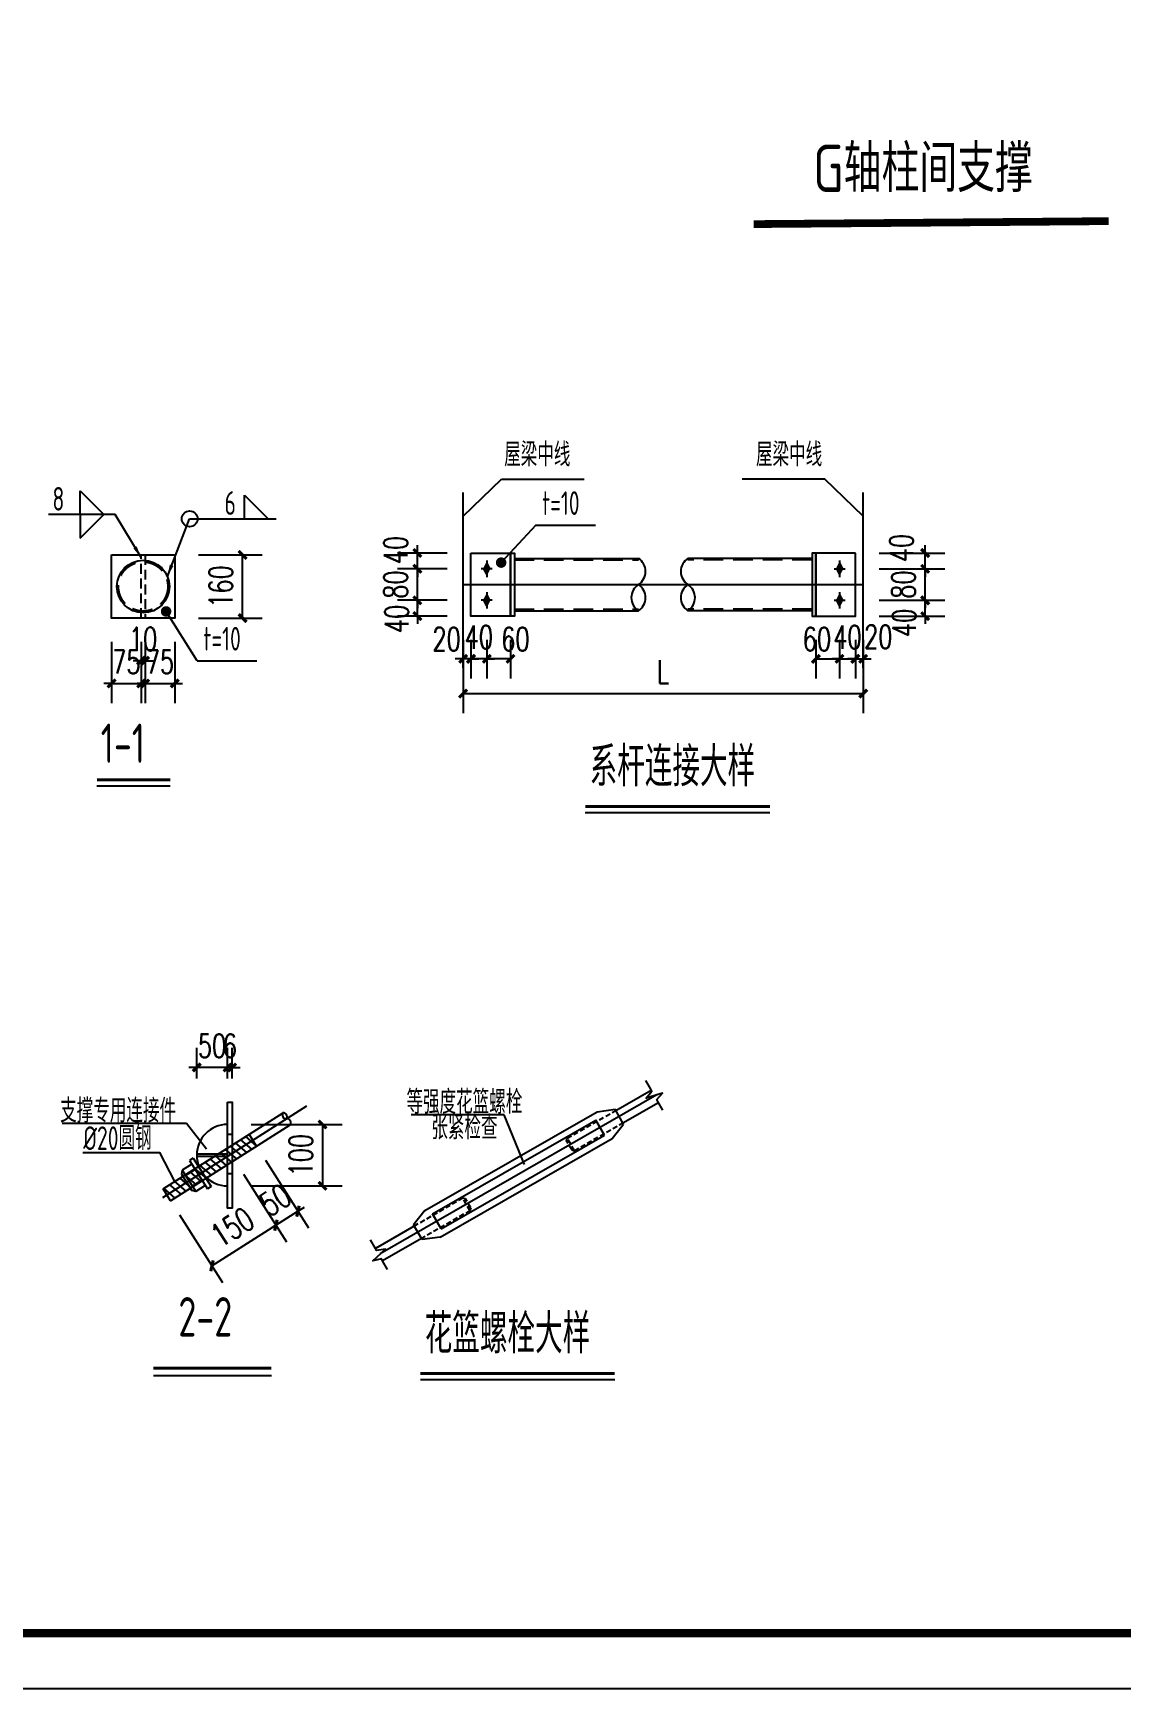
# Model space of a CAD drawing. Extents: x 180850 to 1399066, y 113487 to 334416.
# Drawn here: x 819865 to 847460, y 136382 to 178382 of the extents above; entities that cross this region are included whole.
import ezdxf
from ezdxf.enums import TextEntityAlignment as Align

# ---------------------------------------------------------------- set-up
doc = ezdxf.new("R2010")
doc.units = 0
doc.header["$LTSCALE"] = 1000
doc.linetypes.add('DASHED', pattern=[0.75, 0.5, -0.25])
doc.linetypes.add('HIDDEN2', pattern=[0.1875, 0.125, -0.0625])
for name, color, linetype in [('AXIS', 3, 'Continuous'), ('BOLT', 251, 'Continuous'), ('Boltx', 252, 'DASHED'), ('DIM_SYMB', 3, 'Continuous'), ('DOTE', 1, 'Continuous'), ('NUM', 7, 'Continuous'), ('PUB_TITLE', 4, 'Continuous'), ('PZ', 202, 'Continuous'), ('SC', 3, 'Continuous'), ('TEXT', 7, 'Continuous'), ('THIN', 7, 'Continuous'), ('WELD', 7, 'Continuous'), ('XG', 6, 'Continuous'), ('引出线', 3, 'Continuous')]:
    doc.layers.add(name, color=color, linetype=linetype)
doc.styles.add('_TCH_DIM_T3', font='SIMPLEX', dxfattribs={"width": 0.705882, "bigfont": 'GBCBIG'})
doc.styles.get("Standard").update_dxf_attribs({"font": 'gbenor.shx', "bigfont": 'gbcbig.shx'})
doc.styles.add('TSSD_Label', font='tssdeng.shx', dxfattribs={"width": 0.7, "bigfont": 'hztxt.shx'})
doc.styles.add('TSSD_Norm', font='tssdeng.shx', dxfattribs={"bigfont": 'hztxt.shx'})
doc.dimstyles.new('TCH-200-1', dxfattribs={"dimtxt": 595, "dimasz": 200, "dimexe": 500, "dimexo": 600, "dimgap": 252.5, "dimtad": 1, "dimdec": 0, "dimzin": 0, "dimdsep": 46, "dimtxsty": '_TCH_DIM_T3', "dimblk": 'ARCHTICK', "dimcen": 0.09, "dimclrd": 3, "dimclre": 3, "dimclrt": 7, "dimazin": 2, "dimtfac": 1, "dimtdec": 0, "dimtix": 1, "dimtmove": 2, "dimatfit": 3, "dimfxl": 1, "dimtolj": 1, "dimtzin": 0, "dimarcsym": 0})
doc.dimstyles.new('TSSD_LEADER_STYLE_300.0', dxfattribs={"dimtxt": 0.18, "dimasz": 300, "dimexe": 0.18, "dimexo": 0.0625, "dimgap": 0.09, "dimtad": 0, "dimtih": 1, "dimtoh": 1, "dimdec": 4, "dimzin": 0, "dimdsep": 46, "dimtxsty": 'Standard', "dimcen": 0.09, "dimadec": 0, "dimazin": 0, "dimtfac": 1, "dimtdec": 4, "dimtofl": 0, "dimtmove": 0, "dimatfit": 3, "dimfxl": 1, "dimtolj": 1, "dimtzin": 0, "dimarcsym": 0})

# ---------------------------------------------------------------- blocks, each defined once
blk = doc.blocks.new('_ArchTick')
at = {"color": 0, "linetype": 'ByBlock', "const_width": 0.4}
blk.add_lwpolyline([(-0.5, -0.5), (0.5, 0.5)], dxfattribs=at)
blk = doc.blocks.new('*D302')
at = {"layer": 'AXIS', "color": 3, "lineweight": -2, "transparency": 16777216}
for p, q in [((825202, 149438), (826292, 147721)), ((823580, 148409), (824670, 146692)), ((824402, 147114), (826024, 148143))]:
    blk.add_line(p, q, dxfattribs=at)
at = {"layer": 'Defpoints', "color": 0, "transparency": 16777216}
for p in [(824881, 149945), (823259, 148916), (826024, 148143)]:
    blk.add_point(p, dxfattribs=at)
at = {"layer": 'AXIS', "color": 3, "lineweight": -2, "transparency": 16777216, "xscale": 200, "yscale": 200, "zscale": 200}
for p, rotation in [((826024, 148143), 32.39712451300666), ((824402, 147114), 212.3971245130067)]:
    blk.add_blockref('_ArchTick', p, dxfattribs=dict(at, rotation=rotation))
at = {"layer": 'AXIS', "color": 7, "transparency": 16777216, "insert": (824918, 148093), "char_height": 595, "attachment_point": 5, "rotation": 32.3971, "style": '_TCH_DIM_T3'}
blk.add_mtext('\\A1;150', dxfattribs=at)
blk = doc.blocks.new('*D303')
at = {"layer": 'AXIS', "color": 3, "lineweight": -2, "transparency": 16777216}
for p, q in [((824016, 151866), (824016, 152644)), ((824795, 151866), (824795, 152644)), ((824016, 152144), (823816, 152144)), ((824795, 152144), (824016, 152144)), ((824795, 152144), (824995, 152144))]:
    blk.add_line(p, q, dxfattribs=at)
at = {"layer": 'Defpoints', "color": 0, "transparency": 16777216}
for p in [(824016, 152144), (824016, 151266), (824795, 151266)]:
    blk.add_point(p, dxfattribs=at)
at = {"layer": 'AXIS', "color": 3, "lineweight": -2, "transparency": 16777216, "xscale": 200, "yscale": 200, "zscale": 200}
blk.add_blockref('_ArchTick', (824016, 152144), dxfattribs=at)
at = {"layer": 'AXIS', "color": 3, "lineweight": -2, "transparency": 16777216, "xscale": 200, "yscale": 200, "zscale": 200, "rotation": 180}
blk.add_blockref('_ArchTick', (824795, 152144), dxfattribs=at)
at = {"layer": 'AXIS', "color": 7, "transparency": 16777216, "insert": (824405, 152694), "char_height": 595, "attachment_point": 5, "style": '_TCH_DIM_T3'}
blk.add_mtext('\\A1;50', dxfattribs=at)
blk = doc.blocks.new('*D304')
at = {"layer": 'AXIS', "color": 3, "lineweight": -2, "transparency": 16777216}
for p, q in [((825395, 150698), (827706, 150698)), ((827206, 150698), (827206, 149142)), ((825395, 149142), (827706, 149142))]:
    blk.add_line(p, q, dxfattribs=at)
at = {"layer": 'Defpoints', "color": 0, "transparency": 16777216}
for p in [(824795, 150698), (824795, 149142), (827206, 149142)]:
    blk.add_point(p, dxfattribs=at)
at = {"layer": 'AXIS', "color": 3, "lineweight": -2, "transparency": 16777216, "xscale": 200, "yscale": 200, "zscale": 200}
for p, rotation in [((827206, 150698), 90), ((827206, 149142), 270)]:
    blk.add_blockref('_ArchTick', p, dxfattribs=dict(at, rotation=rotation))
at = {"layer": 'AXIS', "color": 7, "transparency": 16777216, "insert": (826656, 149920), "char_height": 595, "attachment_point": 5, "rotation": 90, "style": '_TCH_DIM_T3'}
blk.add_mtext('\\A1;100', dxfattribs=at)
blk = doc.blocks.new('*D305')
at = {"layer": 'AXIS', "color": 3, "lineweight": -2, "transparency": 16777216}
for p, q in [((824795, 151866), (824795, 152644)), ((824917, 151866), (824917, 152644)), ((824795, 152144), (824595, 152144)), ((824917, 152144), (824795, 152144)), ((824917, 152144), (825117, 152144))]:
    blk.add_line(p, q, dxfattribs=at)
at = {"layer": 'Defpoints', "color": 0, "transparency": 16777216}
for p in [(824795, 152144), (824795, 151266), (824917, 151266)]:
    blk.add_point(p, dxfattribs=at)
at = {"layer": 'AXIS', "color": 3, "lineweight": -2, "transparency": 16777216, "xscale": 200, "yscale": 200, "zscale": 200}
blk.add_blockref('_ArchTick', (824795, 152144), dxfattribs=at)
at = {"layer": 'AXIS', "color": 3, "lineweight": -2, "transparency": 16777216, "xscale": 200, "yscale": 200, "zscale": 200, "rotation": 180}
blk.add_blockref('_ArchTick', (824917, 152144), dxfattribs=at)
at = {"layer": 'AXIS', "color": 7, "transparency": 16777216, "insert": (824856, 152694), "char_height": 595, "attachment_point": 5, "style": '_TCH_DIM_T3'}
blk.add_mtext('\\A1;6', dxfattribs=at)
blk = doc.blocks.new('*D306')
at = {"layer": 'AXIS', "color": 3, "lineweight": -2, "transparency": 16777216}
for p, q in [((825762, 149794), (826852, 148076)), ((825202, 149438), (826292, 147721)), ((826024, 148143), (826584, 148498)), ((826584, 148498), (826753, 148605)), ((826024, 148143), (825855, 148036))]:
    blk.add_line(p, q, dxfattribs=at)
at = {"layer": 'Defpoints', "color": 0, "transparency": 16777216}
for p in [(824881, 149945), (825441, 150300), (826584, 148498)]:
    blk.add_point(p, dxfattribs=at)
at = {"layer": 'AXIS', "color": 3, "lineweight": -2, "transparency": 16777216, "xscale": 200, "yscale": 200, "zscale": 200}
for p, rotation in [((826584, 148498), 212.3971245129642), ((826024, 148143), 32.39712451296427)]:
    blk.add_blockref('_ArchTick', p, dxfattribs=dict(at, rotation=rotation))
at = {"layer": 'AXIS', "color": 7, "transparency": 16777216, "insert": (826009, 148785), "char_height": 595, "attachment_point": 5, "rotation": 32.3971, "style": '_TCH_DIM_T3'}
blk.add_mtext('\\A1;50', dxfattribs=at)
blk = doc.blocks.new('_WELD004')
at = {"color": 0, "linetype": 'ByBlock'}
for p, q in [((0, 1), (1, 0)), ((0, 0), (0, 1))]:
    blk.add_line(p, q, dxfattribs=at)
blk = doc.blocks.new('_WELD003')
at = {"color": 0, "linetype": 'ByBlock'}
blk.add_circle((0, 0), 0.5, dxfattribs=at)
blk = doc.blocks.new('*D319')
at = {"layer": 'AXIS', "color": 3, "lineweight": -2, "transparency": 16777216}
for p, q in [((822707, 162945), (822707, 161386)), ((823457, 162945), (823457, 161386)), ((822707, 161886), (822507, 161886)), ((822707, 161886), (823457, 161886)), ((823457, 161886), (823657, 161886))]:
    blk.add_line(p, q, dxfattribs=at)
at = {"layer": 'Defpoints', "color": 0, "transparency": 16777216}
for p in [(822707, 163545), (823457, 163545), (823457, 161886)]:
    blk.add_point(p, dxfattribs=at)
at = {"layer": 'AXIS', "color": 3, "lineweight": -2, "transparency": 16777216, "xscale": 200, "yscale": 200, "zscale": 200}
blk.add_blockref('_ArchTick', (822707, 161886), dxfattribs=at)
at = {"layer": 'AXIS', "color": 3, "lineweight": -2, "transparency": 16777216, "xscale": 200, "yscale": 200, "zscale": 200, "rotation": 180}
blk.add_blockref('_ArchTick', (823457, 161886), dxfattribs=at)
at = {"layer": 'AXIS', "color": 7, "transparency": 16777216, "insert": (823082, 162436), "char_height": 595, "attachment_point": 5, "style": '_TCH_DIM_T3'}
blk.add_mtext('\\A1;75', dxfattribs=at)
blk = doc.blocks.new('*D320')
at = {"layer": 'AXIS', "color": 3, "lineweight": -2, "transparency": 16777216}
for p, q in [((822607, 162945), (822607, 161963)), ((822707, 162945), (822707, 161963)), ((822607, 162463), (822407, 162463)), ((822607, 162463), (822707, 162463)), ((822707, 162463), (822907, 162463))]:
    blk.add_line(p, q, dxfattribs=at)
at = {"layer": 'Defpoints', "color": 0, "transparency": 16777216}
for p in [(822607, 163545), (822707, 163545), (822707, 162463)]:
    blk.add_point(p, dxfattribs=at)
at = {"layer": 'AXIS', "color": 3, "lineweight": -2, "transparency": 16777216, "xscale": 200, "yscale": 200, "zscale": 200}
blk.add_blockref('_ArchTick', (822607, 162463), dxfattribs=at)
at = {"layer": 'AXIS', "color": 3, "lineweight": -2, "transparency": 16777216, "xscale": 200, "yscale": 200, "zscale": 200, "rotation": 180}
blk.add_blockref('_ArchTick', (822707, 162463), dxfattribs=at)
at = {"layer": 'AXIS', "color": 7, "transparency": 16777216, "insert": (822657, 163013), "char_height": 595, "attachment_point": 5, "style": '_TCH_DIM_T3'}
blk.add_mtext('\\A1;10', dxfattribs=at)
blk = doc.blocks.new('*D321')
at = {"layer": 'AXIS', "color": 3, "lineweight": -2, "transparency": 16777216}
for p, q in [((824057, 165145), (825678, 165145)), ((825178, 163545), (825178, 165145)), ((824061, 163545), (825678, 163545))]:
    blk.add_line(p, q, dxfattribs=at)
at = {"layer": 'Defpoints', "color": 0, "transparency": 16777216}
for p in [(823457, 165145), (825178, 165145), (823461, 163545)]:
    blk.add_point(p, dxfattribs=at)
at = {"layer": 'AXIS', "color": 3, "lineweight": -2, "transparency": 16777216, "xscale": 200, "yscale": 200, "zscale": 200}
for p, rotation in [((825178, 165145), 90), ((825178, 163545), 270)]:
    blk.add_blockref('_ArchTick', p, dxfattribs=dict(at, rotation=rotation))
at = {"layer": 'AXIS', "color": 7, "transparency": 16777216, "insert": (824628, 164345), "char_height": 595, "attachment_point": 5, "rotation": 90, "style": '_TCH_DIM_T3'}
blk.add_mtext('\\A1;160', dxfattribs=at)
blk = doc.blocks.new('*D322')
at = {"layer": 'AXIS', "color": 3, "lineweight": -2, "transparency": 16777216}
for p, q in [((821857, 162945), (821857, 161386)), ((822607, 162945), (822607, 161386)), ((821857, 161886), (821657, 161886)), ((821857, 161886), (822607, 161886)), ((822607, 161886), (822807, 161886))]:
    blk.add_line(p, q, dxfattribs=at)
at = {"layer": 'Defpoints', "color": 0, "transparency": 16777216}
for p in [(821857, 163545), (822607, 163545), (822607, 161886)]:
    blk.add_point(p, dxfattribs=at)
at = {"layer": 'AXIS', "color": 3, "lineweight": -2, "transparency": 16777216, "xscale": 200, "yscale": 200, "zscale": 200}
blk.add_blockref('_ArchTick', (821857, 161886), dxfattribs=at)
at = {"layer": 'AXIS', "color": 3, "lineweight": -2, "transparency": 16777216, "xscale": 200, "yscale": 200, "zscale": 200, "rotation": 180}
blk.add_blockref('_ArchTick', (822607, 161886), dxfattribs=at)
at = {"layer": 'AXIS', "color": 7, "transparency": 16777216, "insert": (822232, 162436), "char_height": 595, "attachment_point": 5, "style": '_TCH_DIM_T3'}
blk.add_mtext('\\A1;75', dxfattribs=at)
blk = doc.blocks.new('*D323')
at = {"layer": 'AXIS', "color": 3, "lineweight": -2, "transparency": 16777216}
for p, q in [((830373, 164794), (829113, 164794)), ((829613, 164794), (829613, 164994)), ((829613, 163994), (829613, 164794)), ((830373, 163994), (829113, 163994)), ((829613, 163994), (829613, 163794))]:
    blk.add_line(p, q, dxfattribs=at)
at = {"layer": 'Defpoints', "color": 0, "transparency": 16777216}
for p in [(829613, 164794), (830973, 164794), (830973, 163994)]:
    blk.add_point(p, dxfattribs=at)
at = {"layer": 'AXIS', "color": 3, "lineweight": -2, "transparency": 16777216, "xscale": 200, "yscale": 200, "zscale": 200}
for p, rotation in [((829613, 164794), 270), ((829613, 163994), 90)]:
    blk.add_blockref('_ArchTick', p, dxfattribs=dict(at, rotation=rotation))
at = {"layer": 'AXIS', "color": 7, "transparency": 16777216, "insert": (829063, 164394), "char_height": 595, "attachment_point": 5, "rotation": 90, "style": '_TCH_DIM_T3'}
blk.add_mtext('\\A1;80', dxfattribs=at)
blk = doc.blocks.new('*D324')
at = {"layer": 'AXIS', "color": 3, "lineweight": -2, "transparency": 16777216}
for p, q in [((830373, 165194), (829113, 165194)), ((829613, 165194), (829613, 165394)), ((829613, 164794), (829613, 165194)), ((830373, 164794), (829113, 164794)), ((829613, 164794), (829613, 164594))]:
    blk.add_line(p, q, dxfattribs=at)
at = {"layer": 'Defpoints', "color": 0, "transparency": 16777216}
for p in [(829613, 165194), (830973, 165194), (830973, 164794)]:
    blk.add_point(p, dxfattribs=at)
at = {"layer": 'AXIS', "color": 3, "lineweight": -2, "transparency": 16777216, "xscale": 200, "yscale": 200, "zscale": 200}
for p, rotation in [((829613, 165194), 270), ((829613, 164794), 90)]:
    blk.add_blockref('_ArchTick', p, dxfattribs=dict(at, rotation=rotation))
at = {"layer": 'AXIS', "color": 7, "transparency": 16777216, "insert": (829064, 165269), "char_height": 595, "attachment_point": 5, "rotation": 90, "style": '_TCH_DIM_T3'}
blk.add_mtext('\\A1;40', dxfattribs=at)
blk = doc.blocks.new('*D325')
at = {"layer": 'AXIS', "color": 3, "lineweight": -2, "transparency": 16777216}
for p, q in [((830373, 163994), (829113, 163994)), ((829613, 163994), (829613, 164194)), ((829613, 163594), (829613, 163994)), ((830373, 163594), (829113, 163594)), ((829613, 163594), (829613, 163394))]:
    blk.add_line(p, q, dxfattribs=at)
at = {"layer": 'Defpoints', "color": 0, "transparency": 16777216}
for p in [(829613, 163994), (830973, 163994), (830973, 163594)]:
    blk.add_point(p, dxfattribs=at)
at = {"layer": 'AXIS', "color": 3, "lineweight": -2, "transparency": 16777216, "xscale": 200, "yscale": 200, "zscale": 200}
for p, rotation in [((829613, 163994), 270), ((829613, 163594), 90)]:
    blk.add_blockref('_ArchTick', p, dxfattribs=dict(at, rotation=rotation))
at = {"layer": 'AXIS', "color": 7, "transparency": 16777216, "insert": (829088, 163520), "char_height": 595, "attachment_point": 5, "rotation": 90, "style": '_TCH_DIM_T3'}
blk.add_mtext('\\A1;40', dxfattribs=at)
blk = doc.blocks.new('*D326')
at = {"layer": 'AXIS', "color": 3, "lineweight": -2, "transparency": 16777216}
for p, q in [((830973, 162994), (830973, 162010)), ((831373, 162994), (831373, 162010)), ((830973, 162510), (830773, 162510)), ((831373, 162510), (830973, 162510)), ((831373, 162510), (831573, 162510))]:
    blk.add_line(p, q, dxfattribs=at)
at = {"layer": 'Defpoints', "color": 0, "transparency": 16777216}
for p in [(830973, 163594), (831373, 163594), (830973, 162510)]:
    blk.add_point(p, dxfattribs=at)
at = {"layer": 'AXIS', "color": 3, "lineweight": -2, "transparency": 16777216, "xscale": 200, "yscale": 200, "zscale": 200}
blk.add_blockref('_ArchTick', (830973, 162510), dxfattribs=at)
at = {"layer": 'AXIS', "color": 3, "lineweight": -2, "transparency": 16777216, "xscale": 200, "yscale": 200, "zscale": 200, "rotation": 180}
blk.add_blockref('_ArchTick', (831373, 162510), dxfattribs=at)
at = {"layer": 'AXIS', "color": 7, "transparency": 16777216, "insert": (831173, 163060), "char_height": 595, "attachment_point": 5, "style": '_TCH_DIM_T3'}
blk.add_mtext('\\A1;40', dxfattribs=at)
blk = doc.blocks.new('*D327')
at = {"layer": 'AXIS', "color": 3, "lineweight": -2, "transparency": 16777216}
for p, q in [((830773, 162994), (830773, 162010)), ((830973, 162994), (830973, 162010)), ((830773, 162510), (830573, 162510)), ((830973, 162510), (830773, 162510)), ((830973, 162510), (831173, 162510))]:
    blk.add_line(p, q, dxfattribs=at)
at = {"layer": 'Defpoints', "color": 0, "transparency": 16777216}
for p in [(830773, 163594), (830973, 163594), (830773, 162510)]:
    blk.add_point(p, dxfattribs=at)
at = {"layer": 'AXIS', "color": 3, "lineweight": -2, "transparency": 16777216, "xscale": 200, "yscale": 200, "zscale": 200}
blk.add_blockref('_ArchTick', (830773, 162510), dxfattribs=at)
at = {"layer": 'AXIS', "color": 3, "lineweight": -2, "transparency": 16777216, "xscale": 200, "yscale": 200, "zscale": 200, "rotation": 180}
blk.add_blockref('_ArchTick', (830973, 162510), dxfattribs=at)
at = {"layer": 'AXIS', "color": 7, "transparency": 16777216, "insert": (830354, 163010), "char_height": 595, "width": 470.77, "attachment_point": 5, "style": '_TCH_DIM_T3'}
blk.add_mtext('\\A1;20', dxfattribs=at)
blk = doc.blocks.new('*D328')
at = {"layer": 'AXIS', "color": 3, "lineweight": -2, "transparency": 16777216}
for p, q in [((831373, 162994), (831373, 162010)), ((831973, 162994), (831973, 162010)), ((831973, 162510), (831373, 162510))]:
    blk.add_line(p, q, dxfattribs=at)
at = {"layer": 'Defpoints', "color": 0, "transparency": 16777216}
for p in [(831373, 163594), (831973, 163594), (831373, 162510)]:
    blk.add_point(p, dxfattribs=at)
at = {"layer": 'AXIS', "color": 3, "lineweight": -2, "transparency": 16777216, "xscale": 200, "yscale": 200, "zscale": 200, "rotation": 180}
blk.add_blockref('_ArchTick', (831373, 162510), dxfattribs=at)
at = {"layer": 'AXIS', "color": 3, "lineweight": -2, "transparency": 16777216, "xscale": 200, "yscale": 200, "zscale": 200}
blk.add_blockref('_ArchTick', (831973, 162510), dxfattribs=at)
at = {"layer": 'AXIS', "color": 7, "transparency": 16777216, "insert": (832100, 163010), "char_height": 595, "attachment_point": 5, "style": '_TCH_DIM_T3'}
blk.add_mtext('\\A1;60', dxfattribs=at)
blk = doc.blocks.new('*D329')
at = {"layer": 'AXIS', "color": 3, "lineweight": -2, "transparency": 16777216}
for p, q in [((830773, 162442), (830773, 161129)), ((840924, 162442), (840924, 161129)), ((830773, 161629), (840924, 161629))]:
    blk.add_line(p, q, dxfattribs=at)
at = {"layer": 'Defpoints', "color": 0, "transparency": 16777216}
for p in [(830773, 163042), (840924, 163042), (840924, 161629)]:
    blk.add_point(p, dxfattribs=at)
at = {"layer": 'AXIS', "color": 3, "lineweight": -2, "transparency": 16777216, "xscale": 200, "yscale": 200, "zscale": 200, "rotation": 180}
blk.add_blockref('_ArchTick', (830773, 161629), dxfattribs=at)
at = {"layer": 'AXIS', "color": 3, "lineweight": -2, "transparency": 16777216, "xscale": 200, "yscale": 200, "zscale": 200}
blk.add_blockref('_ArchTick', (840924, 161629), dxfattribs=at)
at = {"layer": 'AXIS', "color": 7, "transparency": 16777216, "insert": (835849, 162179), "char_height": 595, "attachment_point": 5, "style": '_TCH_DIM_T3'}
blk.add_mtext('\\A1;L', dxfattribs=at)
blk = doc.blocks.new('*D338')
at = {"layer": 'AXIS', "color": 3, "lineweight": -2, "transparency": 16777216}
for p, q in [((841324, 164794), (842994, 164794)), ((842494, 164794), (842494, 164994)), ((842494, 163994), (842494, 164794)), ((841324, 163994), (842994, 163994)), ((842494, 163994), (842494, 163794))]:
    blk.add_line(p, q, dxfattribs=at)
at = {"layer": 'Defpoints', "color": 0, "transparency": 16777216}
for p in [(840724, 164794), (842494, 164794), (840724, 163994)]:
    blk.add_point(p, dxfattribs=at)
at = {"layer": 'AXIS', "color": 3, "lineweight": -2, "transparency": 16777216, "xscale": 200, "yscale": 200, "zscale": 200}
for p, rotation in [((842494, 164794), 270), ((842494, 163994), 90)]:
    blk.add_blockref('_ArchTick', p, dxfattribs=dict(at, rotation=rotation))
at = {"layer": 'AXIS', "color": 7, "transparency": 16777216, "insert": (841944, 164394), "char_height": 595, "attachment_point": 5, "rotation": 90, "style": '_TCH_DIM_T3'}
blk.add_mtext('\\A1;80', dxfattribs=at)
blk = doc.blocks.new('*D339')
at = {"layer": 'AXIS', "color": 3, "lineweight": -2, "transparency": 16777216}
for p, q in [((841324, 165194), (842994, 165194)), ((842494, 165194), (842494, 165394)), ((842494, 164794), (842494, 165194)), ((841324, 164794), (842994, 164794)), ((842494, 164794), (842494, 164594))]:
    blk.add_line(p, q, dxfattribs=at)
at = {"layer": 'Defpoints', "color": 0, "transparency": 16777216}
for p in [(840724, 165194), (842494, 165194), (840724, 164794)]:
    blk.add_point(p, dxfattribs=at)
at = {"layer": 'AXIS', "color": 3, "lineweight": -2, "transparency": 16777216, "xscale": 200, "yscale": 200, "zscale": 200}
for p, rotation in [((842494, 165194), 270), ((842494, 164794), 90)]:
    blk.add_blockref('_ArchTick', p, dxfattribs=dict(at, rotation=rotation))
at = {"layer": 'AXIS', "color": 7, "transparency": 16777216, "insert": (841894, 165319), "char_height": 595, "attachment_point": 5, "rotation": 90, "style": '_TCH_DIM_T3'}
blk.add_mtext('\\A1;40', dxfattribs=at)
blk = doc.blocks.new('*D340')
at = {"layer": 'AXIS', "color": 3, "lineweight": -2, "transparency": 16777216}
for p, q in [((841324, 163994), (842994, 163994)), ((842494, 163994), (842494, 164194)), ((842494, 163594), (842494, 163994)), ((841324, 163594), (842994, 163594)), ((842494, 163594), (842494, 163394))]:
    blk.add_line(p, q, dxfattribs=at)
at = {"layer": 'Defpoints', "color": 0, "transparency": 16777216}
for p in [(840724, 163994), (842494, 163994), (840724, 163594)]:
    blk.add_point(p, dxfattribs=at)
at = {"layer": 'AXIS', "color": 3, "lineweight": -2, "transparency": 16777216, "xscale": 200, "yscale": 200, "zscale": 200}
for p, rotation in [((842494, 163994), 270), ((842494, 163594), 90)]:
    blk.add_blockref('_ArchTick', p, dxfattribs=dict(at, rotation=rotation))
at = {"layer": 'AXIS', "color": 7, "transparency": 16777216, "insert": (841963, 163419), "char_height": 595, "attachment_point": 5, "rotation": 90, "style": '_TCH_DIM_T3'}
blk.add_mtext('\\A1;40', dxfattribs=at)
blk = doc.blocks.new('*D341')
at = {"layer": 'AXIS', "color": 3, "lineweight": -2, "transparency": 16777216}
for p, q in [((840324, 162994), (840324, 162010)), ((840724, 162994), (840724, 162010)), ((840324, 162510), (840124, 162510)), ((840324, 162510), (840724, 162510)), ((840724, 162510), (840924, 162510))]:
    blk.add_line(p, q, dxfattribs=at)
at = {"layer": 'Defpoints', "color": 0, "transparency": 16777216}
for p in [(840324, 163594), (840724, 163594), (840724, 162510)]:
    blk.add_point(p, dxfattribs=at)
at = {"layer": 'AXIS', "color": 3, "lineweight": -2, "transparency": 16777216, "xscale": 200, "yscale": 200, "zscale": 200}
blk.add_blockref('_ArchTick', (840324, 162510), dxfattribs=at)
at = {"layer": 'AXIS', "color": 3, "lineweight": -2, "transparency": 16777216, "xscale": 200, "yscale": 200, "zscale": 200, "rotation": 180}
blk.add_blockref('_ArchTick', (840724, 162510), dxfattribs=at)
at = {"layer": 'AXIS', "color": 7, "transparency": 16777216, "insert": (840524, 163060), "char_height": 595, "attachment_point": 5, "style": '_TCH_DIM_T3'}
blk.add_mtext('\\A1;40', dxfattribs=at)
blk = doc.blocks.new('*D342')
at = {"layer": 'AXIS', "color": 3, "lineweight": -2, "transparency": 16777216}
for p, q in [((840724, 162994), (840724, 162010)), ((840924, 162994), (840924, 162010)), ((840724, 162510), (840524, 162510)), ((840724, 162510), (840924, 162510)), ((840924, 162510), (841124, 162510))]:
    blk.add_line(p, q, dxfattribs=at)
at = {"layer": 'Defpoints', "color": 0, "transparency": 16777216}
for p in [(840724, 163594), (840924, 163594), (840924, 162510)]:
    blk.add_point(p, dxfattribs=at)
at = {"layer": 'AXIS', "color": 3, "lineweight": -2, "transparency": 16777216, "xscale": 200, "yscale": 200, "zscale": 200}
blk.add_blockref('_ArchTick', (840724, 162510), dxfattribs=at)
at = {"layer": 'AXIS', "color": 3, "lineweight": -2, "transparency": 16777216, "xscale": 200, "yscale": 200, "zscale": 200, "rotation": 180}
blk.add_blockref('_ArchTick', (840924, 162510), dxfattribs=at)
at = {"layer": 'AXIS', "color": 7, "transparency": 16777216, "insert": (841305, 163070), "char_height": 595, "width": 470.77, "attachment_point": 5, "style": '_TCH_DIM_T3'}
blk.add_mtext('\\A1;20', dxfattribs=at)
blk = doc.blocks.new('*D343')
at = {"layer": 'AXIS', "color": 3, "lineweight": -2, "transparency": 16777216}
for p, q in [((839724, 162994), (839724, 162010)), ((840324, 162994), (840324, 162010)), ((839724, 162510), (840324, 162510))]:
    blk.add_line(p, q, dxfattribs=at)
at = {"layer": 'Defpoints', "color": 0, "transparency": 16777216}
for p in [(839724, 163594), (840324, 163594), (840324, 162510)]:
    blk.add_point(p, dxfattribs=at)
at = {"layer": 'AXIS', "color": 3, "lineweight": -2, "transparency": 16777216, "xscale": 200, "yscale": 200, "zscale": 200, "rotation": 180}
blk.add_blockref('_ArchTick', (839724, 162510), dxfattribs=at)
at = {"layer": 'AXIS', "color": 3, "lineweight": -2, "transparency": 16777216, "xscale": 200, "yscale": 200, "zscale": 200}
blk.add_blockref('_ArchTick', (840324, 162510), dxfattribs=at)
at = {"layer": 'AXIS', "color": 7, "transparency": 16777216, "insert": (839750, 163010), "char_height": 595, "attachment_point": 5, "style": '_TCH_DIM_T3'}
blk.add_mtext('\\A1;60', dxfattribs=at)

msp = doc.modelspace()

# ---------------------------------------------------------------- hatches: boundary and pattern name
at = {"layer": 'BOLT'}
for points in [[(831373.39, 164934.58), (831443.59, 164794.18), (831373.39, 164653.78), (831303.19, 164794.18)], [(840324.45, 164934.58), (840254.25, 164794.18), (840324.45, 164653.78), (840394.65, 164794.18)], [(831373.39, 164134.58), (831443.59, 163994.18), (831373.39, 163853.78), (831303.19, 163994.18)], [(840324.45, 164134.58), (840254.25, 163994.18), (840324.45, 163853.78), (840394.65, 163994.18)]]:
    msp.add_hatch(color=256, dxfattribs=at).paths.add_polyline_path(points)

# ---------------------------------------------------------------- linework, layer by layer
for p, q in [((825252.46, 150391.47, 60.64), (825535.8, 150150.01, 60.64)), ((824610.73, 149984.26, 60.64), (824894.07, 149742.81, 60.64)), ((824739.08, 150065.71, 60.64), (825022.42, 149824.25, 60.64)), ((824867.42, 150147.15, 60.64), (825150.76, 149905.69, 60.64)), ((824995.77, 150228.59, 60.64), (825279.11, 149987.13, 60.64)), ((825124.11, 150310.03, 60.64), (825407.45, 150068.57, 60.64)), ((823969.01, 149577.06, 60.64), (824252.35, 149335.6, 60.64)), ((824097.35, 149658.5, 60.64), (824380.69, 149417.04, 60.64)), ((824225.7, 149739.94, 60.64), (824509.04, 149498.49, 60.64)), ((824354.04, 149821.38, 60.64), (824637.38, 149579.93, 60.64)), ((824482.39, 149902.82, 60.64), (824765.73, 149661.37, 60.64)), ((823327.28, 149169.85, 60.64), (823610.62, 148928.4, 60.64)), ((823455.63, 149251.29, 60.64), (823738.97, 149009.84, 60.64)), ((823583.97, 149332.73, 60.64), (823867.31, 149091.28, 60.64)), ((823712.32, 149414.18, 60.64), (823995.66, 149172.72, 60.64)), ((823840.66, 149495.62, 60.64), (824124, 149254.16, 60.64)), ((823177.75, 149074.96, 60.64), (823461.09, 148833.51, 60.64))]:
    msp.add_line(p, q)
at = {"layer": 'AXIS'}
for p, q in [((830773.39, 166130.17, -101.07), (831748.83, 167067.88, -101.07)), ((831748.83, 167067.88, -101.07), (833846.32, 167067.88, -101.07)), ((839949.01, 167067.88, -101.07), (837851.51, 167067.88, -101.07)), ((840924.45, 166130.17, -101.07), (839949.01, 167067.88, -101.07)), ((830773.39, 162278.3, -101.07), (830773.39, 166725.22, -101.07)), ((840924.45, 162278.3, -101.07), (840924.45, 166725.22, -101.07)), ((832621.93, 165900.48, -101.07), (831738.12, 164950.63, -101.07)), ((832621.93, 165900.48, -101.07), (834133.99, 165900.48, -101.07)), ((824027.42, 162460.25, -101.07), (823238.82, 163712.1, -101.07)), ((824027.42, 162460.25, -101.07), (825539.48, 162460.25, -101.07)), ((831811.43, 150939.04), (829455.72, 150939.04)), ((832332.23, 149682.15), (831811.43, 150939.04)), ((820598.56, 150732.98, 60.64), (823752.88, 150732.98, 60.64)), ((823752.88, 150732.98, 60.64), (824264.48, 150082.12, 60.64))]:
    msp.add_line(p, q, dxfattribs=at)
at = {"layer": 'AXIS', "const_width": 133.33, "elevation": -101.07}
msp.add_lwpolyline([(823172.15, 163712.1, 1), (823305.49, 163712.1, 1)], format="xyb", close=True, dxfattribs=at)
at = {"layer": 'AXIS', "elevation": 60.64}
msp.add_lwpolyline([(821123.57, 149986.49), (823075.6, 149986.49), (823455.63, 149251.29)], dxfattribs=at)
at = {"layer": 'BOLT'}
for p, q in [((831513.79, 164794.18, -101.07), (831232.99, 164794.18, -101.07)), ((831373.39, 164934.58, -101.07), (831303.19, 164794.18, -101.07)), ((831373.39, 164653.78, -101.07), (831303.19, 164794.18, -101.07)), ((831373.39, 165004.78, -101.07), (831373.39, 164583.58, -101.07)), ((831373.39, 164934.58, -101.07), (831443.59, 164794.18, -101.07)), ((831373.39, 164653.78, -101.07), (831443.59, 164794.18, -101.07)), ((840184.05, 164794.18, -101.07), (840464.85, 164794.18, -101.07)), ((840324.45, 164934.58, -101.07), (840254.25, 164794.18, -101.07)), ((840324.45, 164653.78, -101.07), (840254.25, 164794.18, -101.07)), ((840324.45, 165004.78, -101.07), (840324.45, 164583.58, -101.07)), ((840324.45, 164934.58, -101.07), (840394.65, 164794.18, -101.07)), ((840324.45, 164653.78, -101.07), (840394.65, 164794.18, -101.07)), ((831513.79, 163994.18, -101.07), (831232.99, 163994.18, -101.07)), ((831373.39, 164134.58, -101.07), (831303.19, 163994.18, -101.07)), ((831373.39, 163853.78, -101.07), (831303.19, 163994.18, -101.07)), ((831373.39, 164204.78, -101.07), (831373.39, 163783.58, -101.07)), ((831373.39, 164134.58, -101.07), (831443.59, 163994.18, -101.07)), ((831373.39, 163853.78, -101.07), (831443.59, 163994.18, -101.07)), ((840184.05, 163994.18, -101.07), (840464.85, 163994.18, -101.07)), ((840324.45, 164134.58, -101.07), (840254.25, 163994.18, -101.07)), ((840324.45, 163853.78, -101.07), (840254.25, 163994.18, -101.07)), ((840324.45, 164204.78, -101.07), (840324.45, 163783.58, -101.07)), ((840324.45, 164134.58, -101.07), (840394.65, 163994.18, -101.07)), ((840324.45, 163853.78, -101.07), (840394.65, 163994.18, -101.07)), ((823649.44, 149542.77, 60.64), (823626.16, 149438.64, 60.64)), ((823889.7, 149695.23, 60.64), (823649.44, 149542.77, 60.64)), ((823649.44, 149542.77, 60.64), (823992.46, 149002.19, 60.64)), ((823975.45, 149560.08, 60.64), (823735.19, 149407.63, 60.64)), ((823922.62, 149842.5, 60.64), (823832.53, 149785.33, 60.64)), ((823832.53, 149785.33, 60.64), (824289.89, 149064.55, 60.64)), ((823922.62, 149842.5, 60.64), (824379.99, 149121.72, 60.64)), ((823626.16, 149438.64, 60.64), (823888.33, 149025.48, 60.64)), ((824146.96, 149289.79, 60.64), (823906.71, 149137.34, 60.64)), ((824232.72, 149154.65, 60.64), (823992.46, 149002.19, 60.64)), ((824379.99, 149121.72, 60.64), (824289.89, 149064.55, 60.64)), ((823992.46, 149002.19, 60.64), (823888.33, 149025.48, 60.64))]:
    msp.add_line(p, q, dxfattribs=at)
at = {"layer": 'Boltx'}
msp.add_line((825535.8, 150150.01, 60.64), (825345.23, 150450.34, 60.64), dxfattribs=at)
at = {"layer": 'DIM_SYMB', "const_width": 196}
msp.add_lwpolyline([(838142.63, 173536.88), (847152.45, 173612.53)], dxfattribs=at)
at = {"layer": 'DOTE'}
for p, q in [((830773.39, 164394.18, -101.07), (840924.45, 164394.18, -101.07)), ((835690.42, 151449.74), (828666.93, 147413.25)), ((823155.7, 148850.35, 60.64), (826810.78, 151169.68, 60.64))]:
    msp.add_line(p, q, dxfattribs=at)
at = {"layer": 'NUM', "const_width": 75}
for points, elevation in [([(821483.88, 159439.07), (823345.61, 159439.07)], -101.07), ([(833871.57, 158766.21), (838556.89, 158766.21)], -101.07), ([(822915.43, 144514.38), (825909, 144514.38)], 121.29)]:
    msp.add_lwpolyline(points, dxfattribs=dict(at, elevation=elevation))
at = {"layer": 'NUM', "elevation": -101.07}
for points in [[(821483.88, 159289.07), (823345.61, 159289.07)], [(833871.57, 158616.21), (838556.89, 158616.21)]]:
    msp.add_lwpolyline(points, dxfattribs=at)
at = {"layer": 'NUM', "const_width": 75}
msp.add_lwpolyline([(829688.35, 144381.56), (834621.04, 144381.56)], dxfattribs=at)
at = {"layer": 'PUB_TITLE'}
msp.add_lwpolyline([(797005.45, 220381.89), (915934.63, 220381.89), (915934.63, 136381.97), (797005.45, 136381.97)], close=True, dxfattribs=at)
at = {"layer": 'PUB_TITLE', "const_width": 212.12}
msp.add_lwpolyline([(800540.8, 137796.11), (800540.8, 218967.75), (914520.49, 218967.75), (914520.49, 137796.11)], close=True, dxfattribs=at)
at = {"layer": 'PZ'}
for points, elevation in [([(821857.49, 165144.53), (823457.49, 165144.53), (823457.49, 163544.53), (821857.49, 163544.53)], -101.07), ([(830973.39, 165194.18), (831973.39, 165194.18), (831973.39, 163594.18), (830973.39, 163594.18)], -101.07), ([(831973.39, 165194.18), (832073.39, 165194.18), (832073.39, 163594.18), (831973.39, 163594.18)], -101.07), ([(839724.45, 165194.18), (839624.45, 165194.18), (839624.45, 163594.18), (839724.45, 163594.18)], -101.07), ([(840724.45, 165194.18), (839724.45, 165194.18), (839724.45, 163594.18), (840724.45, 163594.18)], -101.07), ([(824794.52, 151265.73), (824916.85, 151265.73), (824916.85, 148574.1), (824794.52, 148574.1)], 60.64), ([(824794.52, 150453.93), (824916.85, 150453.93), (824916.85, 149445.9), (824794.52, 149445.9)], 60.64), ([(824794.52, 149942.92), (824016.45, 149942.92), (824016.45, 149896.9), (824794.52, 149896.9)], 60.64)]:
    msp.add_lwpolyline(points, close=True, dxfattribs=dict(at, elevation=elevation))
at = {"layer": 'PZ', "linetype": 'DASHED', "ltscale": 0.5, "elevation": -101.07}
msp.add_lwpolyline([(822607.49, 165144.53), (822707.49, 165144.53), (822707.49, 163544.53), (822607.49, 163544.53)], close=True, dxfattribs=at)
at = {"layer": 'PZ'}
msp.add_arc((824794.52, 149919.91, 60.64), 778.08, 90, 270, dxfattribs=at)
at = {"layer": 'SC'}
for p, q in [((834646.66, 151055.29), (835545.66, 151570.27)), ((834828.21, 150739.22), (835726.57, 151253.84)), ((823163.34, 149065.82, 60.64), (826205.77, 150996.39, 60.64)), ((823353.91, 148765.5, 60.64), (826387.86, 150690.69, 60.64)), ((823353.91, 148765.5, 60.64), (823163.34, 149065.82, 60.64)), ((829536.02, 148122.94), (828549.19, 147555.79)), ((829717.28, 147806.7), (828731.08, 147239.92))]:
    msp.add_line(p, q, dxfattribs=at)
at = {"layer": 'SC', "linetype": 'HIDDEN2'}
for p, q in [((833416.34, 150350.52), (834647.03, 151055.5)), ((833597.52, 150034.24), (834828.21, 150739.22)), ((833396.96, 150281.07), (833415.72, 150350.16)), ((833527.81, 150052.64), (833396.96, 150281.07)), ((833596.9, 150033.88), (833415.72, 150350.16)), ((833527.81, 150052.64), (833596.9, 150033.88)), ((830765.35, 148829.44), (829535.65, 148122.72)), ((830947.59, 148513.77), (830765.97, 148829.8)), ((830835.09, 148811.13), (830765.97, 148829.8)), ((830966.26, 148582.89), (830835.09, 148811.13)), ((830946.97, 148513.42), (829717.28, 147806.7)), ((830966.26, 148582.89), (830947.59, 148513.77))]:
    msp.add_line(p, q, dxfattribs=at)
at = {"layer": 'SC'}
for points in [[(835837.95, 151059.02), (835712.32, 151278.76), (835683.82, 151328.62), (835833.44, 151491.91), (835418.11, 151369.45), (835559.86, 151545.43), (835531.36, 151595.29), (835405.73, 151815.03)], [(828857.4, 147020.56), (828731.08, 147239.92), (828702.43, 147289.68), (828485.95, 147242.91), (828801.26, 147539.69), (828577.8, 147506.11), (828549.14, 147555.88), (828422.83, 147775.23)]]:
    msp.add_lwpolyline(points, dxfattribs=at)
for centre, start, end in [((826289.44, 150942.69, 60.64), 147.306988, 274.254211), ((826210.25, 150892.44, 60.64), 330.540038, 97.487261), ((826304.19, 150744.39, 60.64), 327.306988, 94.254211)]:
    msp.add_arc(centre, 99.42, start, end, dxfattribs=at)
at = {"layer": 'THIN', "elevation": 121.29}
msp.add_lwpolyline([(822915.43, 144334.38), (825909, 144334.38)], dxfattribs=at)
at = {"layer": 'THIN'}
msp.add_lwpolyline([(829688.35, 144231.56), (834621.04, 144231.56)], dxfattribs=at)
at = {"layer": 'WELD'}
for p, q in [((821946.55, 166169.5, -101.07), (820255.29, 166169.5, -101.07)), ((823836.6, 166062.23, -101.07), (826030.9, 166062.23, -101.07))]:
    msp.add_line(p, q, dxfattribs=at)
at = {"layer": 'XG'}
for p, q in [((832073.39, 165059.18, -101.07), (835220.8, 165059.18, -101.07)), ((839624.45, 165059.18, -101.07), (836477.04, 165059.18, -101.07)), ((832073.39, 163729.18, -101.07), (835220.8, 163729.18, -101.07)), ((839624.45, 163729.18, -101.07), (836477.04, 163729.18, -101.07)), ((829805.94, 148515.04), (834172.63, 151020.4)), ((830000.86, 148433.85), (834144.16, 150811.17)), ((834363.82, 150427.91), (834144.16, 150811.17)), ((834172.63, 151020.4), (834630.33, 151084.87)), ((834845.72, 150709.06), (834630.33, 151084.87)), ((830220.53, 148050.59), (834363.82, 150427.91)), ((834344.62, 150461.42), (834344.8, 150461.52)), ((834558.75, 150346.72), (834845.72, 150709.06)), ((830192.06, 147841.36), (834558.75, 150346.72)), ((829805.94, 148515.04), (829518.96, 148152.7)), ((830220.53, 148050.59), (830000.86, 148433.85)), ((830218.07, 148054.88), (830002.67, 148430.69)), ((829734.36, 147776.89), (829518.96, 148152.7)), ((830192.06, 147841.36), (829734.36, 147776.89))]:
    msp.add_line(p, q, dxfattribs=at)
at = {"layer": 'XG', "linetype": 'DASHED'}
for p, q in [((832073.39, 165019.18, -101.07), (835220.8, 165019.18, -101.07)), ((839624.45, 165019.18, -101.07), (836477.04, 165019.18, -101.07)), ((832073.39, 163769.18, -101.07), (835220.8, 163769.18, -101.07)), ((839624.45, 163769.18, -101.07), (836477.04, 163769.18, -101.07))]:
    msp.add_line(p, q, dxfattribs=at)
at = {"layer": 'XG'}
msp.add_circle((822657.49, 164344.53, -101.07), 665, dxfattribs=at)
at = {"layer": 'XG', "linetype": 'DASHED'}
msp.add_circle((822657.49, 164344.53, -101.07), 625, dxfattribs=at)
at = {"layer": 'XG'}
for centre, start, end in [((835005.77, 164726.68, -101.07), 302.890409, 57.109591), ((836692.07, 164726.68, -101.07), 122.890409, 237.109591), ((835435.82, 164061.68, -101.07), 122.890409, 237.109591), ((835005.77, 164061.68, -101.07), 302.890409, 57.109591), ((836692.07, 164061.68, -101.07), 122.890409, 237.109591), ((836262.02, 164061.68, -101.07), 302.890409, 57.109591)]:
    msp.add_arc(centre, 395.97, start, end, dxfattribs=at)
at = {"layer": '引出线', "const_width": 133.33, "elevation": -101.07}
msp.add_lwpolyline([(831671.45, 164950.63, 1), (831804.78, 164950.63, 1)], format="xyb", close=True, dxfattribs=at)

# ---------------------------------------------------------------- block references
at = {"layer": 'WELD'}
for name, p, xscale, yscale, zscale in [('_WELD004', (821055.29, 166169.5, -101.07), 599.99985, 599.99985, 599.99985), ('_WELD004', (825230.9, 166062.23, -101.07), 599.99985, 599.99985, 599.99985), ('_WELD003', (823836.6, 166062.23, -101.07), 399.9999, 399.9999, 399.9999)]:
    msp.add_blockref(name, p, dxfattribs=dict(at, xscale=xscale, yscale=yscale, zscale=zscale))
at = {"layer": 'WELD', "xscale": -599.99985, "yscale": 599.99985, "zscale": 599.9998499999996, "rotation": 180}
msp.add_blockref('_WELD004', (821055.29, 166169.5, -101.07), dxfattribs=at)

# ---------------------------------------------------------------- texts
at = {"layer": 'NUM', "linetype": 'ByBlock', "style": 'TSSD_Norm', "width": 0.8}
msp.add_text('G轴柱间支撑', height=1200, dxfattribs=at).set_placement((839649.22, 174349.88))
at = {"layer": 'TEXT', "style": 'TSSD_Label', "width": 0.7}
for p in [(833495.02, 167211.64, -101.07), (839882.81, 167211.64, -101.07)]:
    msp.add_text('屋梁中线', height=600, dxfattribs=at).set_placement(p, align=Align.BOTTOM_RIGHT)
for s, p in [('8', (820355.29, 166269.5, -101.07)), ('6', (824720.9, 166162.23, -101.07))]:
    msp.add_text(s, height=600, dxfattribs=at).set_placement(p)
for s, height, p in [('t=10', 600, (832778.24, 165980.48, -101.07)), ('t=10', 600, (824183.74, 162540.26, -101.07)), ('1-1', 1000, (821580.81, 159568.3, -101.07)), ('系杆连接大样', 1000, (833983.19, 158976.21, -101.07)), ('2-2', 1000, (823549.18, 145020.4, 121.29)), ('花篮螺栓大样', 1000, (829799.14, 144591.56))]:
    msp.add_text(s, height=height, dxfattribs=at).set_placement(p, align=Align.BOTTOM_LEFT)
for s, p in [('等强度花篮螺栓', (830806.78, 151268.24)), ('张紧检查', (830806.78, 150620.76))]:
    msp.add_text(s, height=600, dxfattribs=at).set_placement(p, align=Align.MIDDLE_CENTER)
msp.add_text('支撑专用连接件', height=600, dxfattribs=at).set_placement((822021.38, 151077.63), align=Align.MIDDLE)
msp.add_text('%%C20圆钢', height=600, dxfattribs=at).set_placement((822872.96, 150051.29), align=Align.RIGHT)

# ---------------------------------------------------------------- dimensions: what is measured, and where the dimension line sits
at = {"layer": 'AXIS'}
for base, p1, p2, angle, text, picture, middle in [((829613.08, 165194.18, -101.07), (830973.39, 164794.18, -101.07), (830973.39, 165194.18, -101.07), 90, '40', '*D324', (829064.06, 165268.8, -101.07)), ((842493.6, 165194.18, -101.07), (840724.45, 164794.18, -101.07), (840724.45, 165194.18, -101.07), 90, '40', '*D339', (841893.56, 165318.96, -101.07)), ((829613.08, 163994.18, -101.07), (830973.39, 163594.18, -101.07), (830973.39, 163994.18, -101.07), 90, '40', '*D325', (829088.07, 163519.57, -101.07)), ((842493.6, 163994.18, -101.07), (840724.45, 163594.18, -101.07), (840724.45, 163994.18, -101.07), 90, '40', '*D340', (841963.28, 163418.6, -101.07)), ((840324.45, 162509.53, -101.07), (839724.45, 163594.18, -101.07), (840324.45, 163594.18, -101.07), 180, '60', '*D343', (839749.83, 163009.53, -101.07)), ((840924.45, 162509.53, -101.07), (840724.45, 163594.18, -101.07), (840924.45, 163594.18, -101.07), 180, '20', '*D342', (841305.06, 163069.78, -101.07))]:
    dim = msp.add_linear_dim(base=base, p1=p1, p2=p2, angle=angle, text=text, dimstyle='TCH-200-1', dxfattribs=at)
    dim.commit()
    dim.dimension.update_dxf_attribs({"geometry": picture, "text_midpoint": middle, "dimtype": 160})
for base, p1, p2, angle, text, picture, middle in [((825178.47, 165144.53, -101.07), (823460.97, 163544.53, -101.07), (823457.49, 165144.53, -101.07), 90, '160', '*D321', (824628.47, 164344.53, -101.07)), ((829613.08, 164794.18, -101.07), (830973.39, 163994.18, -101.07), (830973.39, 164794.18, -101.07), 90, '80', '*D323', (829063.08, 164394.18, -101.07)), ((842493.6, 164794.18, -101.07), (840724.45, 163994.18, -101.07), (840724.45, 164794.18, -101.07), 90, '80', '*D338', (841943.6, 164394.18, -101.07)), ((840724.45, 162509.53, -101.07), (840324.45, 163594.18, -101.07), (840724.45, 163594.18, -101.07), 180, '40', '*D341', (840524.45, 163059.53, -101.07)), ((827206.47, 149141.84), (824794.52, 150697.99), (824794.52, 149141.84), 90, '100', '*D304', (826656.47, 149919.91))]:
    dim = msp.add_linear_dim(base=base, p1=p1, p2=p2, angle=angle, text=text, dimstyle='TCH-200-1', dxfattribs=at)
    dim.commit()
    dim.dimension.update_dxf_attribs({"geometry": picture, "text_midpoint": middle})
for base, p1, p2, text, picture, middle in [((822607.49, 161886.29, -101.07), (821857.49, 163544.53, -101.07), (822607.49, 163544.53, -101.07), '75', '*D322', (822232.49, 162436.29, -101.07)), ((822707.49, 162462.98, -101.07), (822607.49, 163544.53, -101.07), (822707.49, 163544.53, -101.07), '10', '*D320', (822657.49, 163012.98, -101.07)), ((823457.49, 161886.29, -101.07), (822707.49, 163544.53, -101.07), (823457.49, 163544.53, -101.07), '75', '*D319', (823082.49, 162436.29, -101.07)), ((830973.39, 162509.53, -101.07), (831373.39, 163594.18, -101.07), (830973.39, 163594.18, -101.07), '40', '*D326', (831173.39, 163059.53, -101.07)), ((840924.45, 161629.02, -101.07), (830773.39, 163042.05, -101.07), (840924.45, 163042.05, -101.07), 'L', '*D329', (835848.92, 162179.02, -101.07)), ((824016.45, 152143.89), (824794.52, 151265.73), (824016.45, 151265.73), '50', '*D303', (824405.49, 152693.89)), ((824794.52, 152143.89), (824916.85, 151265.73), (824794.52, 151265.73), '6', '*D305', (824855.68, 152693.89))]:
    dim = msp.add_linear_dim(base=base, p1=p1, p2=p2, text=text, dimstyle='TCH-200-1', dxfattribs=at)
    dim.commit()
    dim.dimension.update_dxf_attribs({"geometry": picture, "text_midpoint": middle})
for base, p1, p2, text, picture, middle in [((830773.39, 162509.53, -101.07), (830973.39, 163594.18, -101.07), (830773.39, 163594.18, -101.07), '20', '*D327', (830353.62, 163009.53, -101.07)), ((831373.39, 162509.53, -101.07), (831973.39, 163594.18, -101.07), (831373.39, 163594.18, -101.07), '60', '*D328', (832099.85, 163009.53, -101.07))]:
    dim = msp.add_linear_dim(base=base, p1=p1, p2=p2, text=text, dimstyle='TCH-200-1', dxfattribs=at)
    dim.commit()
    dim.dimension.update_dxf_attribs({"geometry": picture, "text_midpoint": middle, "dimtype": 160})
for p1, p2, text, picture, middle in [((823258.62, 148915.66), (824880.75, 149944.98), '150', '*D302', (824918.42, 148092.78)), ((824880.75, 149944.98), (825440.51, 150300.18), '50', '*D306', (826009.36, 148785.04))]:
    dim = msp.add_aligned_dim(p1=p1, p2=p2, distance=-2134.09, text=text, dimstyle='TCH-200-1', dxfattribs=at)
    dim.commit()
    dim.dimension.update_dxf_attribs({"geometry": picture, "text_midpoint": middle})

# ---------------------------------------------------------------- leaders
at = {"layer": 'WELD'}
for points in [[(822607.49, 165077.85, -101.07), (821946.55, 166169.5, -101.07)], [(823270.85, 164601.47, -101.07), (823836.6, 166062.23, -101.07)]]:
    msp.add_leader(points, dimstyle='TSSD_LEADER_STYLE_300.0', dxfattribs=at)

doc.saveas('drawing.dxf')
